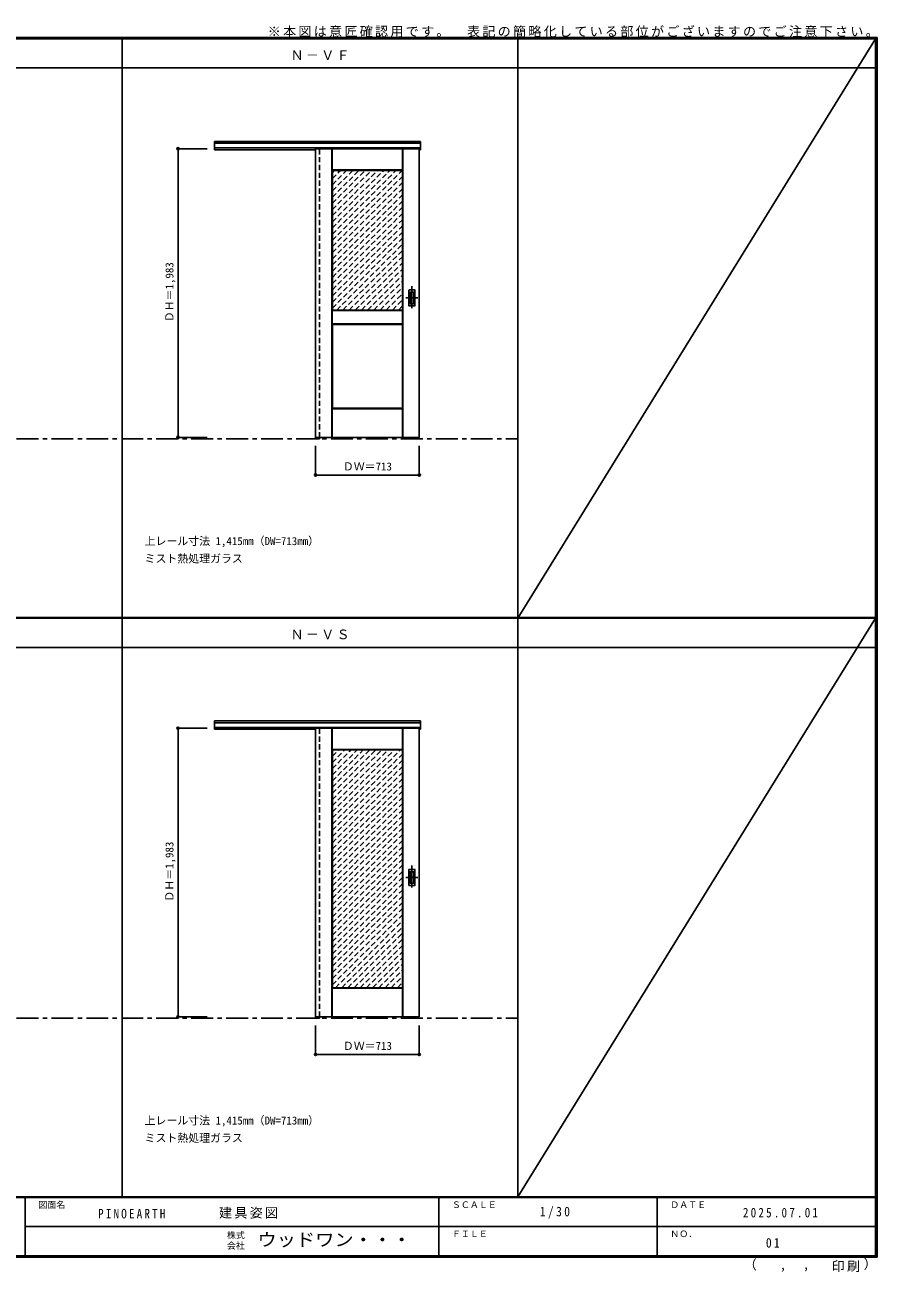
# Model space of a CAD drawing. Units: millimetres, scale not verified. Extents: x -6000 to 5700, y -4307 to 4260.
# Drawn here: x -152 to 5700, y -4307 to 4260 of the extents above; entities that cross this region are included whole.
import ezdxf
from ezdxf.enums import TextEntityAlignment as Align

# ---------------------------------------------------------------- set-up
doc = ezdxf.new("R2010")
doc.units = ezdxf.units.MM
doc.header["$LTSCALE"] = 30
doc.header["$PDMODE"] = 32
doc.header["$PDSIZE"] = 15
doc.linetypes.add('CHAIN1', pattern=[8, 5, -1, 1, -1])
doc.linetypes.add('DASHED1', pattern=[1.8, 1.2, -0.6])
for name, color, linetype in [('0-1_通り芯', 4, 'CHAIN1'), ('0-2_扉', 3, 'Continuous'), ('0-3_仕上げ', 7, 'Continuous'), ('0-4_枠', 3, 'Continuous'), ('0-6_引手', 3, 'Continuous'), ('0-A_文字', 7, 'Continuous'), ('0-B_寸法', 4, 'Continuous'), ('0-C_ハッチ', 4, 'DASHED1'), ('F-0_補助線', 7, 'Continuous'), ('F-1_枠', 6, 'Continuous'), ('F-A_文字', 7, 'Continuous')]:
    doc.layers.add(name, color=color, linetype=linetype)
doc.styles.add('ＭＳ ゴシック', font='')
doc.styles.get('ＭＳ ゴシック').set_extended_font_data('MS Gothic')

msp = doc.modelspace()

# ---------------------------------------------------------------- linework, layer by layer
at = {"layer": '0-1_通り芯'}
for p, q in [((2505.25, 2465.5), (2505.25, 2303.5)), ((2546.25, 2384.5), (2464.25, 2384.5)), ((2505.25, -1515), (2505.25, -1677)), ((2546.25, -1596), (2464.25, -1596))]:
    msp.add_line(p, q, dxfattribs=at)
at = {"layer": '0-1_通り芯', "color": 7}
for p, q in [((-5490, 1418), (3233.5, 1418)), ((-5490, -2562.5), (3233.5, -2562.5))]:
    msp.add_line(p, q, dxfattribs=at)
at = {"layer": '0-2_扉', "color": 4, "linetype": 'DASHED1'}
for p, q in [((1843.25, 3410), (1843.25, 3406)), ((1843.25, -570.5), (1843.25, -574.5))]:
    msp.add_line(p, q, dxfattribs=at)
at = {"layer": '0-2_扉'}
for p, q in [((1843.25, 3410), (1843.25, 1427)), ((1843.25, 3410), (2556.25, 3410)), ((2556.25, 1427), (2556.25, 3410)), ((1843.25, 1427), (2556.25, 1427)), ((1843.25, -570.5), (1843.25, -2553.5)), ((1843.25, -570.5), (2556.25, -570.5)), ((2556.25, -2553.5), (2556.25, -570.5)), ((1843.25, -2553.5), (2556.25, -2553.5))]:
    msp.add_line(p, q, dxfattribs=at)
at = {"layer": '0-3_仕上げ'}
for p, q in [((1955.25, 1427), (1955.25, 3410)), ((1956.75, 3262.5), (1956.75, 3410)), ((1958.25, 3264), (1958.25, 3410)), ((2441.25, 3264), (2441.25, 3410)), ((2442.75, 3262.5), (2442.75, 3410)), ((2444.25, 1427), (2444.25, 3410)), ((1958.25, 3264), (1956.75, 3262.5)), ((1959.25, 3260), (1956.75, 3262.5)), ((2441.25, 3264), (1958.25, 3264)), ((1956.75, 2204.5), (1956.75, 2299.5)), ((1958.25, 2206), (1958.25, 2298)), ((2441.25, 2298), (1958.25, 2298)), ((2440.25, 2302), (2442.75, 2299.5)), ((2441.25, 2298), (2442.75, 2299.5)), ((2441.25, 2206), (2441.25, 2298)), ((2442.75, 2204.5), (2442.75, 2299.5)), ((1958.25, 2206), (1956.75, 2204.5)), ((1959.25, 2202), (1956.75, 2204.5)), ((1958.25, 2206), (2441.25, 2206)), ((1956.75, 1427), (1956.75, 1624.5)), ((1958.25, 1427), (1958.25, 1623)), ((2441.25, 1623), (1958.25, 1623)), ((2440.25, 1627), (2442.75, 1624.5)), ((2441.25, 1623), (2442.75, 1624.5)), ((2441.25, 1427), (2441.25, 1623)), ((2442.75, 1427), (2442.75, 1624.5)), ((1955.25, -2553.5), (1955.25, -570.5)), ((1956.75, -718), (1956.75, -570.5)), ((1958.25, -716.5), (1958.25, -570.5)), ((2441.25, -716.5), (2441.25, -570.5)), ((2442.75, -718), (2442.75, -570.5)), ((2444.25, -2553.5), (2444.25, -570.5)), ((1958.25, -716.5), (1956.75, -718)), ((1959.25, -720.5), (1956.75, -718)), ((2441.25, -716.5), (1958.25, -716.5)), ((2442.75, -718), (2440.25, -720.5)), ((2441.25, -716.5), (2442.75, -718)), ((1956.75, -2553.5), (1956.75, -2356)), ((1958.25, -2357.5), (2441.25, -2357.5)), ((1958.25, -2553.5), (1958.25, -2357.5)), ((2440.25, -2353.5), (2442.75, -2356)), ((2441.25, -2357.5), (2442.75, -2356)), ((2441.25, -2553.5), (2441.25, -2357.5)), ((2442.75, -2553.5), (2442.75, -2356))]:
    msp.add_line(p, q, dxfattribs=at)
at = {"layer": '0-3_仕上げ', "color": 3}
for p, q in [((1959.25, 2302), (1959.25, 3260)), ((2440.25, 3260), (1959.25, 3260)), ((2440.25, 2302), (2440.25, 3260)), ((2440.25, 2302), (1959.25, 2302)), ((1959.25, 2202), (1959.25, 1627)), ((1959.25, 2202), (2440.25, 2202)), ((2440.25, 2202), (2440.25, 1627)), ((2440.25, 1627), (1959.25, 1627)), ((1959.25, -720.5), (2440.25, -720.5)), ((1959.25, -2353.5), (1959.25, -720.5)), ((2440.25, -2353.5), (2440.25, -720.5)), ((1959.25, -2353.5), (2440.25, -2353.5))]:
    msp.add_line(p, q, dxfattribs=at)
at = {"layer": '0-3_仕上げ'}
for points in [[(2441.25, 3264), (2442.75, 3262.5), (2440.25, 3260)], [(1958.25, 2298), (1956.75, 2299.5), (1959.25, 2302)], [(2441.25, 2206), (2442.75, 2204.5), (2440.25, 2202)], [(1958.25, 1623), (1956.75, 1624.5), (1959.25, 1627)], [(1958.25, -2357.5), (1956.75, -2356), (1959.25, -2353.5)]]:
    msp.add_lwpolyline(points, dxfattribs=at)
at = {"layer": '0-4_枠'}
for p, q in [((1149.25, 3460), (2564.25, 3460)), ((1149.25, 3403), (1149.25, 3460)), ((1149.25, 3447), (2564.25, 3447)), ((2564.25, 3403), (2564.25, 3460)), ((1149.25, 3415), (2564.25, 3415)), ((1149.25, 3403), (1843.25, 3403)), ((1842.25, 3415), (1842.25, 1418)), ((1870.25, 3410), (1870.25, 3415)), ((2556.25, 3403), (2564.25, 3403)), ((1842.25, 1418), (1870.25, 1418)), ((1870.25, 1427), (1870.25, 1418)), ((1149.25, -520.5), (2564.25, -520.5)), ((1149.25, -577.5), (1149.25, -520.5)), ((1149.25, -533.5), (2564.25, -533.5)), ((1149.25, -565.5), (2564.25, -565.5)), ((1149.25, -577.5), (1843.25, -577.5)), ((1842.25, -565.5), (1842.25, -2562.5)), ((1870.25, -570.5), (1870.25, -565.5)), ((2556.25, -577.5), (2564.25, -577.5)), ((2564.25, -577.5), (2564.25, -520.5)), ((1842.25, -2562.5), (1870.25, -2562.5)), ((1870.25, -2553.5), (1870.25, -2562.5))]:
    msp.add_line(p, q, dxfattribs=at)
at = {"layer": '0-4_枠', "color": 4, "linetype": 'DASHED1'}
for p, q in [((1870.25, 1427), (1870.25, 3410)), ((1870.25, -2553.5), (1870.25, -570.5))]:
    msp.add_line(p, q, dxfattribs=at)
at = {"layer": '0-6_引手'}
for p, q in [((2484.25, 2438), (2484.25, 2331)), ((2485.75, 2439.5), (2524.75, 2439.5)), ((2526.25, 2331), (2526.25, 2438)), ((2485.75, 2329.5), (2524.75, 2329.5)), ((2485.75, -1541), (2524.75, -1541)), ((2484.25, -1542.5), (2484.25, -1649.5)), ((2526.25, -1649.5), (2526.25, -1542.5)), ((2485.75, -1651), (2524.75, -1651))]:
    msp.add_line(p, q, dxfattribs=at)
at = {"layer": '0-6_引手', "color": 7}
for p, q in [((2492.75, 2422), (2492.75, 2347)), ((2494.25, 2423.5), (2516.25, 2423.5)), ((2517.75, 2347), (2517.75, 2422)), ((2494.25, 2345.5), (2516.25, 2345.5)), ((2492.75, -1558.5), (2492.75, -1633.5)), ((2494.25, -1557), (2516.25, -1557)), ((2517.75, -1633.5), (2517.75, -1558.5)), ((2494.25, -1635), (2516.25, -1635))]:
    msp.add_line(p, q, dxfattribs=at)
at = {"layer": '0-6_引手'}
for centre, start, end in [((2485.75, 2438), 90, 180), ((2524.75, 2438), 0, 90), ((2485.75, 2331), 180, 270), ((2524.75, 2331), 270, 0), ((2485.75, -1542.5), 90, 180), ((2524.75, -1542.5), 0, 90), ((2485.75, -1649.5), 180, 270), ((2524.75, -1649.5), 270, 0)]:
    msp.add_arc(centre, 1.5, start, end, dxfattribs=at)
at = {"layer": '0-6_引手', "color": 7}
for centre, start, end in [((2494.25, 2422), 90, 180), ((2516.25, 2422), 0, 90), ((2494.25, 2347), 180, 270), ((2516.25, 2347), 270, 0), ((2494.25, -1558.5), 90, 180), ((2516.25, -1558.5), 0, 90), ((2494.25, -1633.5), 180, 270), ((2516.25, -1633.5), 270, 0)]:
    msp.add_arc(centre, 1.5, start, end, dxfattribs=at)
at = {"layer": '0-B_寸法'}
for p, q in [((899.25, 3410), (899.25, 1427)), ((899.25, 3410), (1099.25, 3410)), ((899.25, 1427), (1099.25, 1427)), ((1843.25, 1168), (1843.25, 1368)), ((2556.25, 1168), (2556.25, 1368)), ((2556.25, 1168), (1843.25, 1168)), ((899.25, -570.5), (899.25, -2553.5)), ((899.25, -570.5), (1099.25, -570.5)), ((899.25, -2553.5), (1099.25, -2553.5)), ((1843.25, -2812.5), (1843.25, -2612.5)), ((2556.25, -2812.5), (2556.25, -2612.5)), ((2556.25, -2812.5), (1843.25, -2812.5))]:
    msp.add_line(p, q, dxfattribs=at)
at = {"layer": '0-B_寸法', "color": 7}
for p in [(899.25, 3410), (899.25, 1427), (1843.25, 1168), (2556.25, 1168), (899.25, -570.5), (899.25, -2553.5), (1843.25, -2812.5), (2556.25, -2812.5)]:
    msp.add_point(p, dxfattribs=at)
at = {"layer": '0-C_ハッチ'}
for p, q in [((1959.25, 3247.63), (1971.62, 3260)), ((1959.25, 3205.21), (2014.04, 3260)), ((1959.25, 2823.37), (2395.88, 3260)), ((1959.25, 2865.8), (2353.46, 3260)), ((1959.25, 2908.22), (2311.03, 3260)), ((1959.25, 2950.65), (2268.6, 3260)), ((1959.25, 2993.07), (2226.18, 3260)), ((1959.25, 3035.5), (2183.75, 3260)), ((1959.25, 3077.93), (2141.32, 3260)), ((1959.25, 3120.35), (2098.9, 3260)), ((1959.25, 3162.78), (2056.47, 3260)), ((1959.25, 2780.94), (2438.31, 3260)), ((1959.25, 2738.52), (2440.25, 3219.52)), ((1959.25, 2696.09), (2440.25, 3177.09)), ((1959.25, 2653.66), (2440.25, 3134.66)), ((1959.25, 2611.24), (2440.25, 3092.24)), ((1959.25, 2568.81), (2440.25, 3049.81)), ((1959.25, 2526.38), (2440.25, 3007.38)), ((1959.25, 2483.96), (2440.25, 2964.96)), ((1959.25, 2441.53), (2440.25, 2922.53)), ((1959.25, 2399.1), (2440.25, 2880.1)), ((1959.25, 2356.68), (2440.25, 2837.68)), ((1959.25, 2314.25), (2440.25, 2795.25)), ((1989.42, 2302), (2440.25, 2752.83)), ((2031.85, 2302), (2440.25, 2710.4)), ((2074.28, 2302), (2440.25, 2667.97)), ((2116.7, 2302), (2440.25, 2625.55)), ((2159.13, 2302), (2440.25, 2583.12)), ((2201.56, 2302), (2440.25, 2540.69)), ((2243.98, 2302), (2440.25, 2498.27)), ((2286.41, 2302), (2440.25, 2455.84)), ((2328.84, 2302), (2440.25, 2413.41)), ((2371.26, 2302), (2440.25, 2370.99)), ((2413.69, 2302), (2440.25, 2328.56)), ((1959.25, -720.87), (1959.62, -720.5)), ((1959.25, -805.72), (2044.47, -720.5)), ((1959.25, -848.15), (2086.9, -720.5)), ((1959.25, -890.57), (2129.32, -720.5)), ((1959.25, -933), (2171.75, -720.5)), ((1959.25, -975.43), (2214.18, -720.5)), ((1959.25, -1017.85), (2256.6, -720.5)), ((1959.25, -1060.28), (2299.03, -720.5)), ((1959.25, -1102.7), (2341.45, -720.5)), ((1959.25, -1145.13), (2383.88, -720.5)), ((1959.25, -763.29), (2002.04, -720.5)), ((1959.25, -1187.56), (2426.31, -720.5)), ((1959.25, -1229.98), (2440.25, -748.98)), ((1959.25, -1272.41), (2440.25, -791.41)), ((1959.25, -1314.84), (2440.25, -833.84)), ((1959.25, -1357.26), (2440.25, -876.26)), ((1959.25, -1399.69), (2440.25, -918.69)), ((1959.25, -1442.12), (2440.25, -961.12)), ((1959.25, -1484.54), (2440.25, -1003.54)), ((1959.25, -1526.97), (2440.25, -1045.97)), ((1959.25, -1569.4), (2440.25, -1088.4)), ((1959.25, -1611.82), (2440.25, -1130.82)), ((1959.25, -1654.25), (2440.25, -1173.25)), ((1959.25, -1696.67), (2440.25, -1215.67)), ((1959.25, -1739.1), (2440.25, -1258.1)), ((1959.25, -1781.53), (2440.25, -1300.53)), ((1959.25, -1823.95), (2440.25, -1342.95)), ((1959.25, -1866.38), (2440.25, -1385.38)), ((1959.25, -1908.81), (2440.25, -1427.81)), ((1959.25, -1951.23), (2440.25, -1470.23)), ((1959.25, -1993.66), (2440.25, -1512.66)), ((1959.25, -2036.09), (2440.25, -1555.09)), ((1959.25, -2078.51), (2440.25, -1597.51)), ((1959.25, -2120.94), (2440.25, -1639.94)), ((1959.25, -2163.36), (2440.25, -1682.36)), ((1959.25, -2205.79), (2440.25, -1724.79)), ((1959.25, -2248.22), (2440.25, -1767.22)), ((1959.25, -2290.64), (2440.25, -1809.64)), ((1959.25, -2333.07), (2440.25, -1852.07)), ((1981.25, -2353.5), (2440.25, -1894.5)), ((2023.67, -2353.5), (2440.25, -1936.92)), ((2066.1, -2353.5), (2440.25, -1979.35)), ((2108.53, -2353.5), (2440.25, -2021.78)), ((2150.95, -2353.5), (2440.25, -2064.2)), ((2193.38, -2353.5), (2440.25, -2106.63)), ((2235.81, -2353.5), (2440.25, -2149.06)), ((2278.23, -2353.5), (2440.25, -2191.48)), ((2320.66, -2353.5), (2440.25, -2233.91)), ((2363.09, -2353.5), (2440.25, -2276.33)), ((1974.98, -2353.5), (1975.45, -2353.03)), ((2405.51, -2353.5), (2440.25, -2318.76))]:
    msp.add_line(p, q, dxfattribs=at)
at = {"layer": 'F-0_補助線'}
for p, q in [((5690, 4165), (3233.5, 184.5)), ((5690, 184.5), (3233.5, -3790))]:
    msp.add_line(p, q, dxfattribs=at)
at = {"layer": 'F-1_枠'}
for p, q in [((-6000, 4175), (5700, 4175)), ((-6000, 4170), (5700, 4170)), ((-6000, 4165), (5700, 4165)), ((515, -3790), (515, 4175)), ((3233.5, -3790), (3233.5, 4175)), ((5690, 4175), (5690, -4205)), ((5695, 4175), (5695, -4205)), ((5700, 4175), (5700, -4205)), ((-6000, 3965), (5700, 3965)), ((-6000, 190.5), (5700, 190.5)), ((-6000, 187.5), (5700, 187.5)), ((-6000, 184.5), (5700, 184.5)), ((-6000, -15.5), (5700, -15.5)), ((5700, -3790), (-6000, -3790)), ((5700, -3795), (-6000, -3795)), ((-150, -3795), (-150, -4195)), ((2690, -3795), (2690, -4195)), ((4190, -3795), (4190, -4195)), ((-150, -3995), (5690, -3995.01)), ((5700, -4195), (-6000, -4195)), ((5700, -4200), (-6000, -4200)), ((5700, -4205), (-6000, -4205))]:
    msp.add_line(p, q, dxfattribs=at)

# ---------------------------------------------------------------- texts
at = {"layer": '0-A_文字', "style": 'ＭＳ ゴシック'}
for s, p in [('上レール寸法 1,415mm（DW=713mm）', (669.25, 670.5)), ('ミスト熱処理ガラス', (669.25, 550.5)), ('上レール寸法 1,415mm（DW=713mm）', (669.25, -3310)), ('ミスト熱処理ガラス', (669.25, -3430))]:
    msp.add_text(s, height=54.99, dxfattribs=at).set_placement(p, align=Align.BOTTOM_LEFT)
at = {"layer": '0-A_文字', "char_height": 65.98, "attachment_point": 7, "style": 'ＭＳ ゴシック'}
for s, insert in [('\\T1.17;※本図は意匠確認用です。\u3000表記の簡略化している部位がございますのでご注意下さい。', (1515, 4175)), ('\\T1.17;Ｎ－ＶＦ', (1671.75, 4020)), ('\\T1.17;Ｎ－ＶＳ', (1671.75, 39.5))]:
    msp.add_mtext(s, dxfattribs=dict(at, insert=insert))
at = {"layer": '0-B_寸法', "color": 7, "style": 'ＭＳ ゴシック'}
for p in [(884.25, 2218.25), (884.25, -1762.25)]:
    msp.add_text('ＤＨ＝1,983', height=54.99, rotation=90, dxfattribs=at).set_placement(p, align=Align.BOTTOM_LEFT)
for p in [(2031, 1183), (2031, -2797.5)]:
    msp.add_text('ＤＷ＝713', height=54.99, dxfattribs=at).set_placement(p, align=Align.BOTTOM_LEFT)
at = {"layer": 'F-A_文字', "style": 'ＭＳ ゴシック'}
for s, height, p in [('図面名', 43.99, (-60, -3880)), ('ＳＣＡＬＥ', 43.99, (2780, -3880)), ('ＤＡＴＥ', 43.99, (4280, -3880)), ('株式', 43.99, (1235, -4089)), ('ＦＩＬＥ', 43.99, (2780, -4080)), ('ＮＯ．', 43.99, (4280, -4080)), ('会社', 43.99, (1235, -4161)), ('（', 65.98, (4784.03, -4308.31)), (',', 65.98, (5031.28, -4308.31)), (',', 65.98, (5190.2, -4305.53)), ('）', 65.98, (5608.4, -4304.13))]:
    msp.add_text(s, height=height, dxfattribs=at).set_placement(p, align=Align.BOTTOM_LEFT)
at = {"layer": 'F-A_文字', "style": 'ＭＳ ゴシック', "width": 1.1}
msp.add_text('ウッドワン・・・', height=87.98, dxfattribs=at).set_placement((1445, -4155), align=Align.BOTTOM_LEFT)
at = {"layer": 'F-A_文字', "char_height": 65.98, "attachment_point": 7, "style": 'ＭＳ ゴシック'}
for s, insert in [('\\T1.38;\\W0.9;1/30', (3383.75, -3940)), ('\\T1.39;\\W0.85;PINOEARTH', (350, -3940)), ('\\T1.17;建具姿図', (1180.42, -3940)), ('\\T1.39;\\W0.85;2025.07.01', (4778.75, -3932.5)), ('\\T1.36;\\W0.9;01', (4936.25, -4140)), ('\\T1.17;印刷', (5388.15, -4306.92))]:
    msp.add_mtext(s, dxfattribs=dict(at, insert=insert))

doc.saveas('drawing.dxf')
